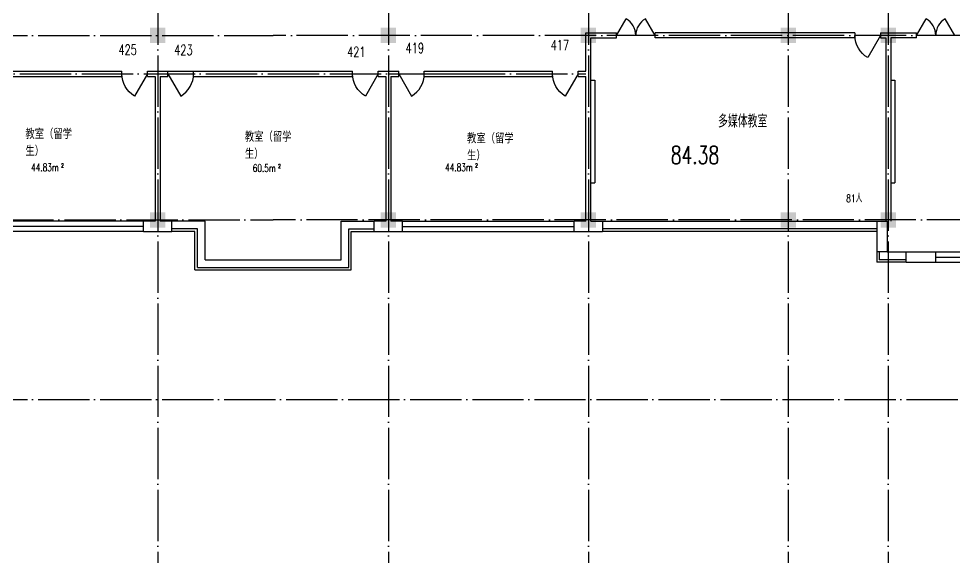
# Model space of a CAD drawing. Extents: x 165127 to 1058185, y 60808 to 144908.
# Drawn here: x 782672 to 819170, y 102894 to 123903 of the extents above; entities that cross this region are included whole.
import ezdxf
from ezdxf.enums import TextEntityAlignment as Align

# ---------------------------------------------------------------- set-up
doc = ezdxf.new("R2010")
doc.units = 0
doc.header["$LTSCALE"] = 1000
doc.linetypes.add('DOTE', pattern=[2.42, 2, -0.2, 0.02, -0.2])
doc.layers.get('0').update_dxf_attribs({"linetype": 'CONTINUOUS'})
for name, color, linetype in [('COLUMN', 7, 'CONTINUOUS'), ('DOTE', 1, 'DOTE'), ('PUB_TEXT', 7, 'CONTINUOUS'), ('WALL', 255, 'CONTINUOUS'), ('WINDOW', 2, 'CONTINUOUS'), ('WINDOW_TEXT', 7, 'CONTINUOUS'), ('面积注记', 7, 'CONTINUOUS')]:
    doc.layers.add(name, color=color, linetype=linetype)
doc.styles.add('_HZTXT', font='romans.shx', dxfattribs={"width": 0.7, "bigfont": 'z.shx'})
doc.styles.add('DIM_FONT', font='SIMPLEX.shx', dxfattribs={"width": 0.7})
doc.styles.add('SIMPLEX', font='SIMPLEX.SHX')

# ---------------------------------------------------------------- blocks, each defined once
blk = doc.blocks.new('_FZH')
blk.add_solid([(-0.5, -0.5), (0.5, -0.5), (-0.5, 0.5), (0.5, 0.5)])
blk = doc.blocks.new('_DBLK1')
for p, q in [((-0.5, 0), (-0.25, -0.433)), ((0.5, 0), (0.25, -0.433))]:
    blk.add_line(p, q)
for centre, start, end in [((-0.5, 0), 300, 0), ((0.5, 0), 180, 240)]:
    blk.add_arc(centre, 0.5, start, end)
at = {"layer": 'WINDOW_TEXT', "style": 'SIMPLEX', "flags": 9}
blk.add_attdef('A', text='', height=1, dxfattribs=at).set_placement((0, 1.5), align=Align.MIDDLE)
blk = doc.blocks.new('_DBLK')
blk.add_line((-0.5, 0), (0, -0.866))
blk.add_arc((-0.5, 0), 1, 300, 0)
at = {"layer": 'WINDOW_TEXT', "style": 'SIMPLEX', "flags": 9}
blk.add_attdef('A', text='', height=1, dxfattribs=at).set_placement((0, 1.5), align=Align.MIDDLE)
blk = doc.blocks.new('_WBLK')
for p, q in [((-0.5, 0.5), (0.5, 0.5)), ((-0.5, 0), (0.5, 0)), ((-0.5, -0.5), (0.5, -0.5))]:
    blk.add_line(p, q)
at = {"layer": 'WINDOW_TEXT', "style": 'SIMPLEX', "flags": 9}
blk.add_attdef('A', text='', height=1, dxfattribs=at).set_placement((0, 1.5), align=Align.MIDDLE)

msp = doc.modelspace()

# ---------------------------------------------------------------- linework, layer by layer
at = {"layer": 'DOTE'}
for p, q in [((788095.3, 139407.6), (788095.3, 71351.8)), ((797095.3, 139407.6), (797095.3, 71351.8)), ((804895.3, 139407.6), (804895.3, 71351.8)), ((812695.3, 139407.6), (812695.3, 71084.4)), ((816595.3, 139407.6), (816595.3, 71084.4)), ((725348.7, 123253.1), (792595.3, 123253.1)), ((841495.3, 123253.1), (792595.3, 123253.1)), ((780295.3, 121753.1), (804795.3, 121753.1)), ((752995.3, 116053.1), (792595.3, 116053.1)), ((832195.3, 116053.1), (792595.3, 116053.1)), ((725348.7, 109053.1), (859991.9, 109053.1))]:
    msp.add_line(p, q, dxfattribs=at)
at = {"layer": 'WALL'}
for p, q in [((804795.3, 123353.1), (805995.3, 123353.1)), ((804795.3, 121853.1), (804795.3, 123353.1)), ((804995.3, 116003.1), (804995.3, 123153.1)), ((804995.3, 123153.1), (805995.3, 123153.1)), ((805995.3, 123153.1), (805995.3, 123353.1)), ((815295.3, 123353.1), (807495.3, 123353.1)), ((807495.3, 123153.1), (807495.3, 123353.1)), ((815295.3, 123153.1), (807495.3, 123153.1)), ((815295.3, 123353.1), (815295.3, 123153.1)), ((816295.3, 123353.1), (817695.3, 123353.1)), ((816295.3, 123353.1), (816295.3, 123153.1)), ((816295.3, 123153.1), (816495.3, 123153.1)), ((816495.3, 123153.1), (816495.3, 116003.1)), ((816695.3, 123153.1), (816695.3, 116003.1)), ((817695.3, 123153.1), (816695.3, 123153.1)), ((817695.3, 123153.1), (817695.3, 123353.1)), ((781695.3, 121853.1), (786695.3, 121853.1)), ((781695.3, 121653.1), (786695.3, 121653.1)), ((786695.3, 121653.1), (786695.3, 121853.1)), ((787695.3, 121853.1), (788495.3, 121853.1)), ((787695.3, 121653.1), (787695.3, 121853.1)), ((787695.3, 121653.1), (787995.3, 121653.1)), ((787995.3, 121653.1), (787995.3, 116003.1)), ((788195.3, 121653.1), (788495.3, 121653.1)), ((788195.3, 121653.1), (788195.3, 116003.1)), ((788495.3, 121653.1), (788495.3, 121853.1)), ((789495.3, 121853.1), (795695.3, 121853.1)), ((789495.3, 121653.1), (789495.3, 121853.1)), ((789495.3, 121653.1), (795695.3, 121653.1)), ((795695.3, 121653.1), (795695.3, 121853.1)), ((796695.3, 121853.1), (797495.3, 121853.1)), ((796695.3, 121653.1), (796695.3, 121853.1)), ((796695.3, 121653.1), (796995.3, 121653.1)), ((796995.3, 121653.1), (796995.3, 116003.1)), ((797195.3, 121653.1), (797495.3, 121653.1)), ((797195.3, 121653.1), (797195.3, 116003.1)), ((797495.3, 121653.1), (797495.3, 121853.1)), ((798495.3, 121853.1), (803495.3, 121853.1)), ((798495.3, 121653.1), (798495.3, 121853.1)), ((798495.3, 121653.1), (803495.3, 121653.1)), ((803495.3, 121653.1), (803495.3, 121853.1)), ((804495.3, 121853.1), (804795.3, 121853.1)), ((804495.3, 121653.1), (804495.3, 121853.1)), ((804495.3, 121653.1), (804795.3, 121653.1)), ((804795.3, 116003.1), (804795.3, 121653.1)), ((787995.3, 116003.1), (787545.3, 116003.1)), ((787545.3, 115603.1), (787545.3, 116003.1)), ((788645.3, 116003.1), (788195.3, 116003.1)), ((788645.3, 115603.1), (788645.3, 116003.1)), ((796995.3, 116003.1), (796545.3, 116003.1)), ((796545.3, 115603.1), (796545.3, 116003.1)), ((797645.3, 116003.1), (797195.3, 116003.1)), ((797645.3, 115603.1), (797645.3, 116003.1)), ((804795.3, 116003.1), (804345.3, 116003.1)), ((804345.3, 115603.1), (804345.3, 116003.1)), ((804995.3, 116003.1), (805445.5, 116003.1)), ((805445.5, 116003.1), (805445.5, 115603.1)), ((816145.5, 116003.1), (816145.5, 114803.1)), ((816145.5, 116003.1), (816545.5, 116003.1)), ((816545.5, 116003.1), (816545.5, 114803.1)), ((787545.3, 115603.1), (788645.3, 115603.1)), ((796545.3, 115603.1), (797645.3, 115603.1)), ((804345.3, 115603.1), (805445.5, 115603.1)), ((816545.5, 114803.1), (816145.5, 114803.1)), ((817295.5, 114803.1), (818445.5, 114803.1)), ((817295.5, 114403.1), (817295.5, 114803.1)), ((818445.5, 114403.1), (818445.5, 114803.1)), ((817295.5, 114403.1), (818445.5, 114403.1))]:
    msp.add_line(p, q, dxfattribs=at)
at = {"layer": 'WINDOW'}
for p, q in [((804995.3, 121503.1), (805145.3, 121503.1)), ((805145.3, 121503.1), (805145.3, 117503.1)), ((816695.3, 121503.1), (816845.3, 121503.1)), ((816845.3, 121503.1), (816845.3, 117503.1)), ((804995.3, 117503.1), (805145.3, 117503.1)), ((816695.3, 117503.1), (816845.3, 117503.1)), ((789945.3, 116003.1), (788645.3, 116003.1)), ((789645.3, 115703.1), (788645.3, 115703.1)), ((789645.3, 114203.1), (789645.3, 115703.1)), ((789945.3, 114503.1), (789945.3, 116003.1)), ((795245.3, 116003.1), (796545.3, 116003.1)), ((795245.3, 114503.1), (795245.3, 116003.1)), ((795545.3, 115703.1), (796545.3, 115703.1)), ((795545.3, 114203.1), (795545.3, 115703.1)), ((805445.5, 116003.1), (816145.5, 116003.1)), ((816145.5, 115703.1), (805445.5, 115703.1)), ((789545.3, 115603.1), (788645.3, 115603.1)), ((789545.3, 114103.1), (789545.3, 115603.1)), ((795645.3, 115603.1), (796545.3, 115603.1)), ((795645.3, 114103.1), (795645.3, 115603.1)), ((816145.5, 115603.1), (805445.5, 115603.1)), ((816145.5, 114803.1), (816145.5, 114403.1)), ((816245.5, 114803.1), (816245.5, 114503.1)), ((816545.5, 114803.1), (817295.5, 114803.1)), ((789945.3, 114503.1), (795245.3, 114503.1)), ((817295.5, 114403.1), (816145.5, 114403.1)), ((817295.5, 114503.1), (816245.5, 114503.1)), ((789545.3, 114103.1), (795645.3, 114103.1)), ((789645.3, 114203.1), (795545.3, 114203.1))]:
    msp.add_line(p, q, dxfattribs=at)
at = {"layer": '面积注记'}
for p, q in [((788095.3, 121853.1), (792595.3, 121853.1)), ((797095.3, 121753.1), (800995.3, 121753.1))]:
    msp.add_line(p, q, dxfattribs=at)

# ---------------------------------------------------------------- block references
at = {"layer": 'COLUMN', "yscale": 600, "zscale": 600}
for p, xscale in [((788095.3, 123253.1), 600), ((797095.3, 123253.1), -600), ((804895.3, 123253.1), -600), ((812695.3, 123253.1), -600), ((816595.3, 123253.1), -600), ((788095.3, 116053.1), 600), ((797095.3, 116053.1), -600), ((804895.3, 116053.1), -600), ((812695.3, 116053.1), -600), ((816595.3, 116053.1), -600)]:
    msp.add_blockref('_FZH', p, dxfattribs=dict(at, xscale=xscale))
at = {"layer": 'WINDOW', "rotation": 180}
for name, p, xscale, yscale, zscale in [('_DBLK1', (806745.3, 123253.1), 1500, 1500, 1500), ('_DBLK1', (818445.3, 123253.1), 1500, 1500, 1500), ('_DBLK', (803995.3, 121753.1), 1000, -1000, 1000), ('_WBLK', (784195.3, 115803.1), 6700, 399.9999999999708, 6700), ('_WBLK', (800995.3, 115803.1), -6700, 399.9999999999708, 6700), ('_WBLK', (820495.5, 114603.1), -4100, 400.0000000000292, 4100)]:
    msp.add_blockref(name, p, dxfattribs=dict(at, xscale=xscale, yscale=yscale, zscale=zscale))
at = {"layer": 'WINDOW', "yscale": 1000, "zscale": 1000}
for p, xscale in [((815795.3, 123253.1), -1000), ((787195.3, 121753.1), -1000), ((788995.3, 121753.1), 1000), ((796195.3, 121753.1), -1000), ((797995.3, 121753.1), 1000)]:
    msp.add_blockref('_DBLK', p, dxfattribs=dict(at, xscale=xscale))

# ---------------------------------------------------------------- texts
at = {"layer": 'PUB_TEXT', "style": 'DIM_FONT', "width": 0.7}
for s, p in [('44.83m', (784236.9, 118099.9)), ('60.5m', (792701.5, 118075.4)), ('44.83m', (800388.4, 118099.9))]:
    msp.add_text(s, height=300, dxfattribs=at).set_placement(p, align=Align.MIDDLE_RIGHT)
at = {"layer": 'PUB_TEXT', "width": 0.7}
for s, height, style, p in [(' 2', 150, 'DIM_FONT', (784236.9, 118099.9)), (' 2', 150, 'DIM_FONT', (792701.5, 118075.4)), (' 2', 150, 'DIM_FONT', (800388.4, 118099.9)), ('81人', 300, '_HZTXT', (814954.6, 116742.2))]:
    msp.add_text(s, height=height, dxfattribs=dict(at, style=style)).set_placement(p)
at = {"layer": '面积注记', "attachment_point": 1, "style": 'DIM_FONT'}
for s, insert, char_height, width in [('417', (803425.6, 123072), 400, 1072.498), ('425', (786562, 122892), 400, 1072.498), ('423', (788738, 122884.8), 400, 1072.498), ('421', (795482.3, 122810), 400, 1072.498), ('419', (797767.9, 122959.7), 400, 1072.498), ('{\\Fromans,z|c134;多媒体教室}', (809953, 120158.2), 500, 1865.678), ('{\\Fromans,z|c134;教室（留学生）}', (782933.2, 119612.2), 400, 1865.678), ('{\\Fromans,z|c134;教室（留学生）}', (791493.4, 119501.6), 400, 1865.678), ('{\\Fromans,z|c134;教室（留学生）}', (800161.3, 119438.6), 400, 1865.678), ('84.38', (808109.2, 118935.5), 700, 2743.891)]:
    msp.add_mtext(s, dxfattribs=dict(at, insert=insert, char_height=char_height, width=width))

doc.saveas('drawing.dxf')
